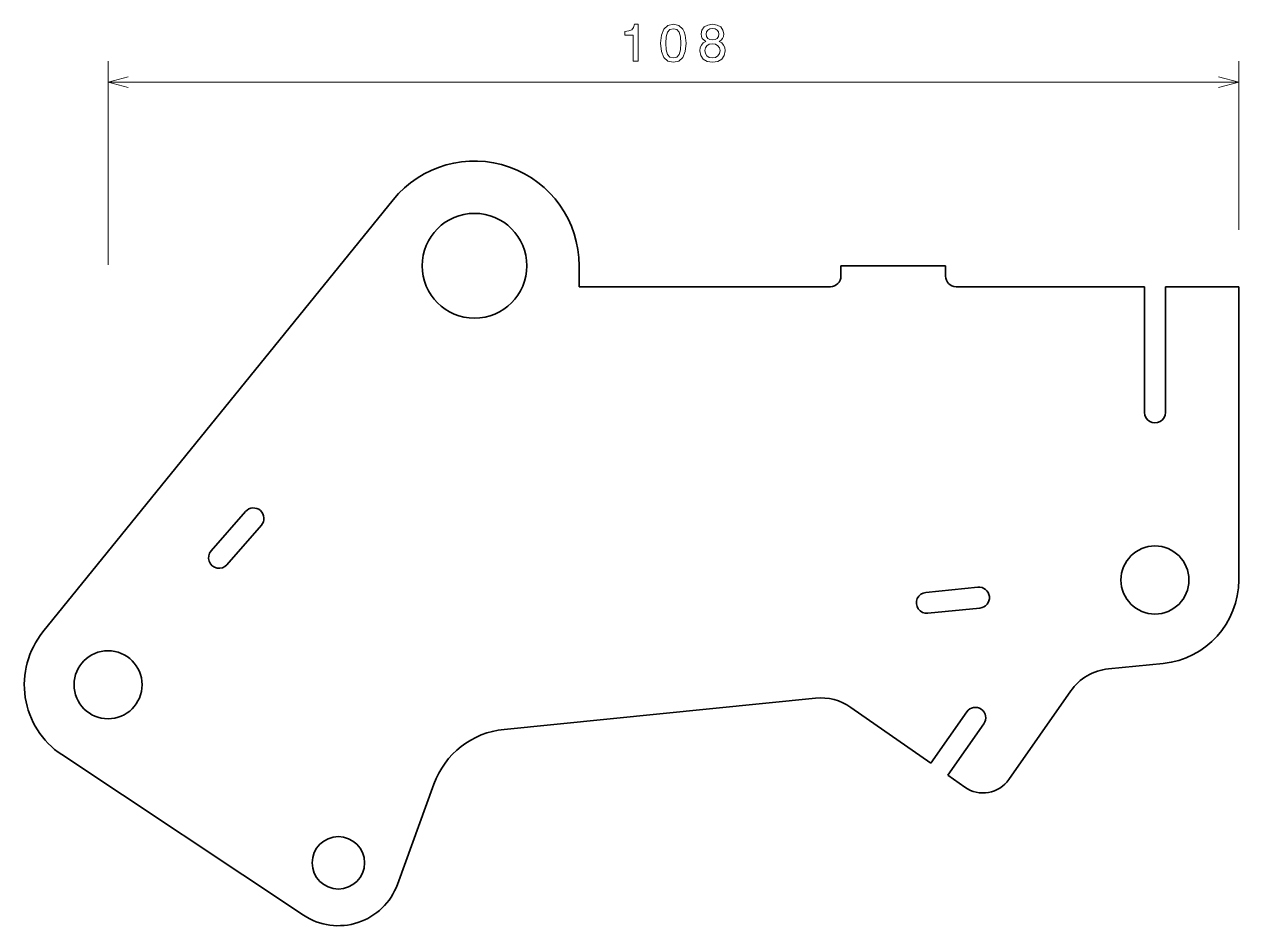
# Model space of a CAD drawing. Extents: x 32 to 148, y 107 to 193.
import ezdxf

# ---------------------------------------------------------------- set-up
doc = ezdxf.new("R2010")
doc.units = 0

msp = doc.modelspace()

# ---------------------------------------------------------------- linework, layer by layer
at = {"color": 7, "lineweight": 13, "ltscale": 0.486016}
msp.add_line((39.594513, 169.649414), (39.594513, 189.090073), dxfattribs=at)
at = {"color": 7, "lineweight": 13, "ltscale": 0.40217}
msp.add_line((147.594513, 173.003281), (147.594513, 189.090073), dxfattribs=at)
at = {"color": 7, "lineweight": 13}
msp.add_line((39.594513, 187.090073), (147.594513, 187.090073), dxfattribs=at)
at = {"color": 7, "lineweight": 35}
for p, q in [((66.826286, 175.864502), (33.379936, 134.605057)), ((108.594513, 167.567307), (84.594513, 167.567307)), ((147.594513, 139.567307), (147.594513, 167.567307)), ((77.438271, 125.311783), (107.185204, 128.286469)), ((35.170975, 122.90155), (58.276855, 107.567993))]:
    msp.add_line(p, q, dxfattribs=at)
at = {"color": 7, "lineweight": 35, "ltscale": 0.05}
for p, q in [((84.594513, 167.567307), (84.594513, 169.567307)), ((119.809639, 120.923805), (121.447945, 119.776649))]:
    msp.add_line(p, q, dxfattribs=at)
at = {"color": 7, "lineweight": 35, "ltscale": 0.25}
msp.add_line((109.594513, 169.567307), (119.594513, 169.567307), dxfattribs=at)
at = {"color": 7, "lineweight": 35, "ltscale": 0.025}
for p, q in [((109.594513, 169.567307), (109.594513, 168.567307)), ((119.594513, 168.567307), (119.594513, 169.567307))]:
    msp.add_line(p, q, dxfattribs=at)
at = {"color": 7, "lineweight": 35, "ltscale": 0.45}
msp.add_line((138.594513, 167.567307), (120.594513, 167.567307), dxfattribs=at)
at = {"color": 7, "lineweight": 35, "ltscale": 0.3}
for p, q in [((138.594513, 155.567307), (138.594513, 167.567307)), ((140.594513, 167.567307), (140.594513, 155.567307))]:
    msp.add_line(p, q, dxfattribs=at)
at = {"color": 7, "lineweight": 35, "ltscale": 0.175}
msp.add_line((147.594513, 167.567307), (140.594513, 167.567307), dxfattribs=at)
at = {"color": 7, "lineweight": 35, "ltscale": 0.125}
for p, q in [((52.737053, 146.105942), (49.444534, 142.343063)), ((50.949684, 141.026062), (54.24221, 144.78894)), ((122.679893, 138.880829), (117.704712, 138.383316)), ((117.903717, 136.393234), (122.878906, 136.890762))]:
    msp.add_line(p, q, dxfattribs=at)
at = {"color": 7, "lineweight": 35, "ltscale": 0.131675}
msp.add_line((135.149704, 131.082932), (140.390549, 131.60701), dxfattribs=at)
at = {"color": 7, "lineweight": 35, "ltscale": 0.258262}
msp.add_line((125.626129, 120.513382), (131.551453, 128.975616), dxfattribs=at)
at = {"color": 7, "lineweight": 35, "ltscale": 0.23258}
msp.add_line((110.550606, 127.407051), (118.171341, 122.070961), dxfattribs=at)
at = {"color": 7, "lineweight": 35, "ltscale": 0.15}
for p, q in [((118.171341, 122.070961), (121.612793, 126.98587)), ((123.251099, 125.838715), (119.809639, 120.923805))]:
    msp.add_line(p, q, dxfattribs=at)
at = {"color": 7, "lineweight": 35, "ltscale": 0.25467}
msp.add_line((67.232666, 110.515182), (70.716759, 120.087646), dxfattribs=at)
at = {"color": 7, "lineweight": 13}
for points in [[(89.767715, 189.090073), (90.226639, 189.090073), (90.226639, 192.615295), (89.883705, 192.615295), (89.792923, 192.307648), (89.611374, 192.100876), (89.333992, 191.979843), (88.950706, 191.939499), (88.950706, 191.581421), (89.767715, 191.581421)], [(92.379089, 190.799728), (92.454742, 190.007935), (92.691772, 189.4431), (93.070015, 189.100159), (93.594513, 188.989197), (94.113968, 189.100159), (94.492203, 189.4431), (94.724197, 190.007935), (94.804886, 190.799728), (94.724197, 191.586472), (94.628372, 191.899139), (94.492203, 192.156357), (94.113968, 192.499298), (93.594513, 192.615295), (93.070015, 192.499298), (92.691772, 192.151306), (92.454742, 191.586472)], [(96.70517, 190.976242), (96.447968, 190.835022), (96.271454, 190.638336), (96.160507, 190.391235), (96.125198, 190.093674), (96.205894, 189.644836), (96.437881, 189.296844), (96.816124, 189.074951), (97.330536, 188.989197), (97.839905, 189.074951), (98.21814, 189.296844), (98.450134, 189.644836), (98.535866, 190.093674), (98.495522, 190.391235), (98.389618, 190.638336), (98.208054, 190.835022), (97.955894, 190.976242), (98.157623, 191.097275), (98.298836, 191.263702), (98.384567, 191.465424), (98.414825, 191.712555), (98.334137, 192.070618), (98.122322, 192.358093), (97.779381, 192.544678), (97.330536, 192.615295), (96.876648, 192.544678), (96.533707, 192.358093), (96.316849, 192.070618), (96.241196, 191.712555), (96.266418, 191.465424), (96.35215, 191.263702)], [(92.863243, 190.799728), (92.903595, 191.409958), (93.029671, 191.848724), (93.256615, 192.105927), (93.594513, 192.196701), (93.927368, 192.105927), (94.154312, 191.848724), (94.280396, 191.409958), (94.32074, 190.799728), (94.280396, 190.184448), (94.154312, 189.745697), (93.927368, 189.488495), (93.594513, 189.402756), (93.256615, 189.488495), (93.029671, 189.745697), (92.903595, 190.184448)], [(96.720306, 191.672211), (96.760651, 191.894104), (96.881683, 192.065582), (97.073334, 192.171478), (97.330536, 192.211823), (97.582695, 192.171478), (97.774338, 192.065582), (97.89537, 191.894104), (97.940765, 191.672211), (97.89537, 191.445251), (97.774338, 191.268738), (97.582695, 191.152756), (97.330536, 191.117447), (97.073334, 191.157806), (96.881683, 191.268738), (96.760651, 191.445251)], [(96.609352, 190.10376), (96.654739, 190.371063), (96.800995, 190.572784), (97.027939, 190.703903), (97.330536, 190.749298), (97.628082, 190.703903), (97.855026, 190.572784), (98.001282, 190.371063), (98.051712, 190.10376), (98.001282, 189.816299), (97.855026, 189.599442), (97.628082, 189.458221), (97.330536, 189.412842), (97.027939, 189.458221), (96.800995, 189.599442), (96.654739, 189.816299)]]:
    msp.add_lwpolyline(points, close=True, dxfattribs=at)
for points in [[(41.526367, 187.607712), (39.594513, 187.090073), (41.526367, 186.572433)], [(145.662659, 186.572433), (147.594513, 187.090073), (145.662659, 187.607712)]]:
    msp.add_lwpolyline(points, dxfattribs=at)
at = {"color": 7, "lineweight": 35}
for centre, radius in [((74.594513, 169.567307), 5), ((139.594513, 139.567307), 3.25), ((39.594513, 129.567307), 3.25), ((61.594513, 112.567307), 2.5)]:
    msp.add_circle(centre, radius, dxfattribs=at)
for centre, radius, start, end in [((74.594513, 169.567307), 10, 0, 140.970556), ((108.594513, 168.567307), 1, 269.999997, 360), ((120.594513, 168.567307), 1, 180.000005, 269.999997), ((139.594513, 155.567307), 1, 179.999978, 360), ((53.489632, 145.447449), 1, 318.814075, 138.814074), ((50.197105, 141.684555), 1, 138.814074, 318.814075), ((139.594513, 139.567307), 8, 275.710596, 0), ((117.804214, 137.388275), 1, 95.710594, 275.710596), ((122.779404, 137.885803), 1, 275.710596, 95.710594), ((39.594513, 129.567307), 8, 140.970556, 236.430895), ((135.647217, 126.107742), 5, 95.710594, 144.999998), ((107.682724, 123.311287), 5, 54.999999, 95.710594), ((122.431946, 126.412292), 1, 325, 144.999998), ((78.234299, 117.351486), 8, 95.710594, 159.999995), ((123.168671, 122.234108), 3, 234.999998, 325), ((61.594513, 112.567307), 6, 236.430895, 339.999999)]:
    msp.add_arc(centre, radius, start, end, dxfattribs=at)

doc.saveas('drawing.dxf')
